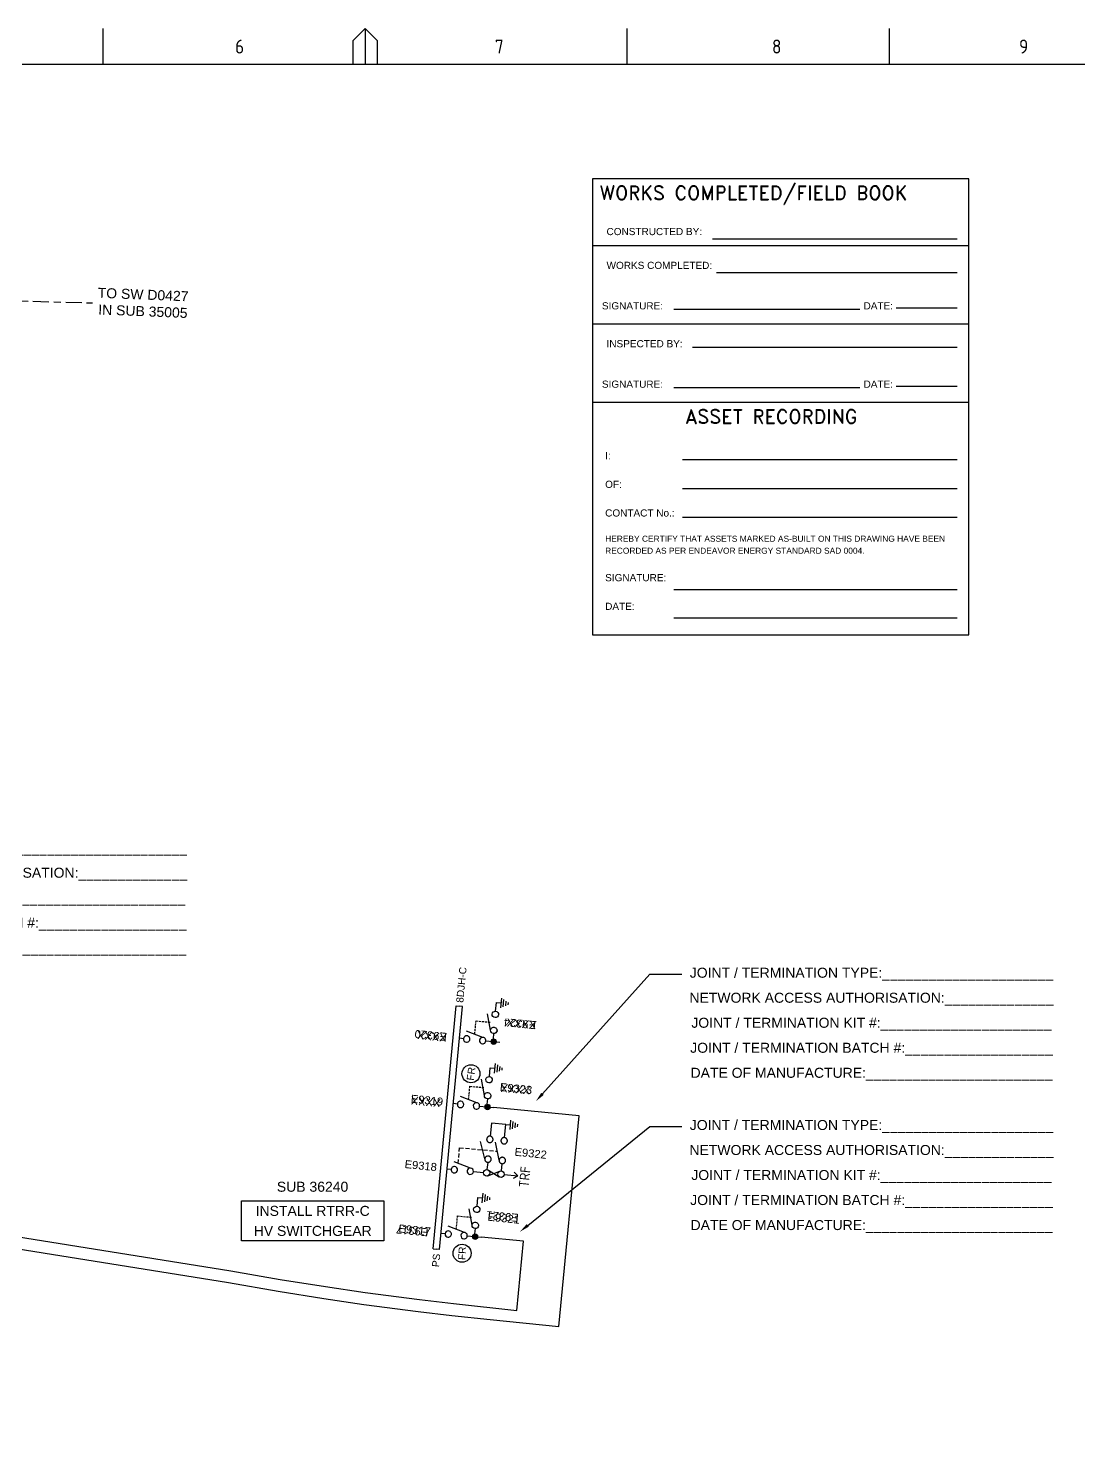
# Paper-space layout 'SHEET (2)' of a CAD drawing. Header units: metres, sheet in millimetres. Extents: x -21 to 813, y -3 to 583.
# Drawn here: x 311.9 to 574.4, y 228 to 583.4 of the extents above; entities that cross this region are included whole.
import ezdxf
from ezdxf import colors
from ezdxf.entities.mleader import LeaderData, LeaderLine
from ezdxf.enums import TextEntityAlignment as Align
from ezdxf.math import Vec2, Vec3

# ---------------------------------------------------------------- set-up
doc = ezdxf.new("R2010")
doc.units = ezdxf.units.M
for name, pattern in [('A', [0]), ('Cable Exist UG', [8.2, 4, -1.2, 1.8, -1.2]), ('CENTERX2', [4, 2.5, -0.5, 0.5, -0.5]), ('DASHED', [0.75, 0.5, -0.25])]:
    doc.linetypes.add(name, pattern=pattern)
doc.layers.get('0').update_dxf_attribs({"color": 6})
doc.layers.add('Features_HIDE', color=1, linetype='Continuous', plot=False)
for name, color, linetype in [('Mains_HV_EXT', 7, 'Continuous'), ('Notes', 7, 'Continuous'), ('SupportsUG_SP_EXT', 7, 'Continuous')]:
    doc.layers.add(name, color=color, linetype=linetype)
doc.styles.add('ARIAL', font='arial.ttf', dxfattribs={"height": 2})
doc.styles.add('Elec', font='romand__.ttf')
doc.styles.add('iecISOCP', font='isocp.shx')
doc.styles.add('IESYMBOL1', font='isocp.shx')
doc.styles.get("Standard").update_dxf_attribs({"font": 'arial.ttf'})
doc.styles.add('SWG_LABEL', font='arial.ttf')
doc.styles.add('SWITCH_LABEL', font='arial.ttf', dxfattribs={"height": 2.5})
doc.linetypes.add('Cable 1', pattern='A,7,-3,["//",Standard,S=1.5,R=0,X=-2.1,Y=-0.7],-0.001', length=10.001)
doc.linetypes.add('Cable 4', pattern='A,5.25,-0.1,["o",Standard,S=2,R=0,X=1.2,Y=-0.7],-4', length=9.35)

# ---------------------------------------------------------------- blocks, each defined once
blk = doc.blocks.new('A1_FRAME_TITLE')
at = {"layer": 'Notes', "color": 7, "linetype": 'Continuous'}
for p, q in [((351.17, 574.39), (351.17, 583.39)), ((413.68, 580.39), (416.68, 583.39)), ((416.68, 583.39), (416.68, 574.39)), ((416.68, 583.39), (419.68, 580.39)), ((482.19, 574.39), (482.19, 583.39)), ((547.7, 574.39), (547.7, 583.39)), ((413.68, 574.39), (413.68, 580.39)), ((419.68, 580.39), (419.68, 574.39))]:
    blk.add_line(p, q, dxfattribs=at)
at = {"layer": 'Notes', "color": 7, "linetype": 'Continuous', "flags": 128}
blk.add_lwpolyline([(824.37, 574.39), (149.5, 574.39)], dxfattribs=at)
at = {"color": 7}
blk.add_attdef('DRAFT_NUM', (29.9, 23.29), '', height=2.5, rotation=90, dxfattribs=at)
at = {"layer": 'Notes', "color": 7, "style": 'iecISOCP'}
for s, p in [('6', (384.13, 577.12)), ('7', (449.08, 577.12)), ('8', (518.36, 577.12)), ('9', (580.11, 577.12))]:
    blk.add_text(s, height=3.5, dxfattribs=at).set_placement(p)
at = {"layer": 'Notes', "color": 7, "style": 'iecISOCP', "flags": 8}
blk.add_attdef('VERSION_NO', text='', height=2.5, rotation=90, dxfattribs=at).set_placement((302.04, 43.81), align=Align.MIDDLE_CENTER)
at = {"layer": 'Notes', "color": 7, "style": 'iecISOCP'}
for tag, p in [('CAP_NO', (513.19, 43.46)), ('IE_NUM', (513.05, 37.81)), ('REF_No_1', (335.24, 32.31)), ('REF_1', (362.52, 32.31)), ('GEN_WO', (441.71, 31.76)), ('HV_SWITCH', (513.46, 32.16)), ('REF_No_2', (335.24, 26.31)), ('REF_2', (362.52, 26.31)), ('OH_WO', (441.71, 25.81)), ('UBD_REF', (513.05, 25.83)), ('REF_No_3', (335.24, 20.31)), ('REF_3', (362.52, 20.31)), ('UG_WO', (441.71, 20.05)), ('GIS_MAP_No', (513.05, 20.04)), ('REF_No_4', (335.24, 14.31)), ('REF_4', (362.52, 14.31)), ('SUB_WO', (441.71, 13.81)), ('HV_OP_DIAG', (513.33, 14.2)), ('LGA', (512.95, 7.78)), ('ExportID', (9.08, 2.39))]:
    blk.add_attdef(tag, p, '', height=2.5, dxfattribs=at)
for tag, height, p in [('T1', 3.5, (684.37, 39.47)), ('scale', 2.5, (567.76, 33.27)), ('T2', 3.5, (684.37, 34.35)), ('T3', 3.5, (684.37, 28.92)), ('DRAWN', 2.5, (567.76, 24.93)), ('T4', 3.5, (684.37, 23.66)), ('T5', 3.5, (684.37, 18.23)), ('REV', 5, (820.05, 17.1)), ('DATE', 2.5, (567.76, 16.88)), ('T6', 3.5, (684.37, 12.97)), ('CHD', 2.5, (567.76, 8.37)), ('DESIGN', 2.5, (605.62, 9.15))]:
    blk.add_attdef(tag, text='', height=height, dxfattribs=at).set_placement(p, align=Align.CENTER)
blk.add_attdef('NUM', text='', height=7, dxfattribs=at).set_placement((792.37, 20.12), align=Align.MIDDLE_CENTER)
for tag, p in [('NS', (790.71, 8.12)), ('SHTS', (805.41, 8.12))]:
    blk.add_attdef(tag, text='', height=2.5, dxfattribs=at).set_placement(p, align=Align.MIDDLE)
at = {"layer": 'Notes', "color": 7, "style": 'iecISOCP', "flags": 1}
for tag, p in [('ProjectType', (14.17, -26.8)), ('ProjectNumber', (23.56, -26.82)), ('DrawingNumber', (35.51, -26.8)), ('ProjectDescription', (47.56, -26.83)), ('ExportDate', (60.28, -26.79)), ('ExportUserName', (69.15, -26.8)), ('DesignerCompanyName', (81.48, -26.79)), ('ExportAreaOfInterest', (97.1, -26.81)), ('GIS_SUCCESS', (112, -26.78)), ('CAD_SUCCESS', (121.79, -26.78)), ('DEPOTCODE', (132.11, -26.88)), ('ExportCategories', (140.08, -26.8)), ('Comments', (154.38, -26.88))]:
    blk.add_attdef(tag, p, '', height=1, dxfattribs=at)
blk = doc.blocks.new('NOTE_WORKS-COMPLETED')
at = {"lineweight": -3}
for p, q in [((94.11, 97.2), (0, 97.2)), ((94.11, 77.62), (0, 77.62)), ((93.87, 58.03), (0, 58.03))]:
    blk.add_line(p, q, dxfattribs=at)
at = {"color": 7, "linetype": 'Continuous', "lineweight": -3}
for p, q in [((30, 99), (91.13, 99)), ((31, 90.55), (91.13, 90.55)), ((20.3, 81.37), (66.83, 81.37)), ((75.92, 81.71), (91.13, 81.71)), ((25, 71.88), (91.13, 71.88)), ((20.3, 61.78), (66.83, 61.78)), ((75.92, 62.13), (91.13, 62.13)), ((22.5, 43.79), (91.13, 43.79)), ((22.5, 36.59), (91.13, 36.59)), ((22.5, 29.42), (91.13, 29.42)), ((20.3, 11.37), (91.13, 11.37)), ((20.3, 4.28), (91.13, 4.28))]:
    blk.add_line(p, q, dxfattribs=at)
at = {"lineweight": -3}
blk.add_lwpolyline([(0, 0), (94.11, 0), (94.11, 113.95), (0, 113.95)], close=True, dxfattribs=at)
at = {"color": 7, "lineweight": -3, "style": 'Elec'}
blk.add_text('WORKS COMPLETED/FIELD BOOK', height=3.5, dxfattribs=at).set_placement((1.75, 110.45), align=Align.MIDDLE_LEFT)
at = {"color": 7, "lineweight": -3}
for s, p in [('CONSTRUCTED BY:', (3.51, 100.79)), ('WORKS COMPLETED:', (3.52, 92.34)), ('INSPECTED BY:', (3.52, 72.76))]:
    blk.add_text(s, height=1.79, dxfattribs=at).set_placement(p, align=Align.MIDDLE_LEFT)
for s, p in [('SIGNATURE:', (10, 82.23)), ('DATE:', (71.45, 82.23)), ('SIGNATURE:', (10, 62.65)), ('DATE:', (71.45, 62.65))]:
    blk.add_text(s, height=1.79, dxfattribs=at).set_placement(p, align=Align.MIDDLE_CENTER)
at = {"color": 7, "lineweight": -3, "style": 'Elec'}
blk.add_text('ASSET RECORDING', height=3.5, dxfattribs=at).set_placement((23.19, 56.32), align=Align.TOP_LEFT)
at = {"color": 7, "lineweight": -3, "insert": (3.17, 45.68), "char_height": 1.79, "width": 89.6105, "attachment_point": 1, "line_spacing_factor": 1.2}
blk.add_mtext('I:\\P\\POF:\\P\\PCONTACT No.:\\P{\\H0.83799x;\\PHEREBY CERTIFY THAT ASSETS MARKED AS-BUILT ON THIS DRAWING HAVE BEEN\\PRECORDED AS PER ENDEAVOR ENERGY STANDARD SAD 0004.}\\P\\PSIGNATURE:\\P\\PDATE:', dxfattribs=at)
at = {"color": 7, "lineweight": -3}
for tag, p in [('CONSTRUCTEDBY', (32.92, 99.87)), ('WORKSCOMPLETED', (32.93, 91.44)), ('SIGNATURE', (23.86, 81.87)), ('DATE', (77.31, 82.21)), ('INSPECTEDBY', (25.68, 72.38)), ('SIGNATURE', (24.59, 62.28)), ('DATE', (77.75, 62.63)), ('ASSETRECORD', (28.77, 44.53)), ('ASSETRECORDOF', (28.5, 37.33)), ('CONTACTNO', (28.5, 30.15)), ('SIGNATURE', (31.79, 12.95)), ('DATE', (32, 5.02))]:
    blk.add_attdef(tag, p, '', height=1.79, dxfattribs=at)
blk = doc.blocks.new('SWG_SIE_ES_NEW')
for p, q in [((-5.79, 0.78), (-1.79, 1.93)), ((0.01, -1.21), (2.41, -1.21)), ((0.31, -1.81), (2.11, -1.81)), ((0.61, -2.41), (1.81, -2.41)), ((0.92, -3.01), (1.52, -3.01))]:
    blk.add_line(p, q)
for points in [[(-5.79, -0.82, -1), (-5.79, 0.78, -1)], [(-1.79, -0.81, -1), (-1.79, 0.79, -1)]]:
    blk.add_lwpolyline(points, format="xyb", close=True)
for points in [[(-6.59, -0.02), (-7.89, -0.02)], [(-0.99, -0.01), (1.21, -0.01), (1.21, -1.21)]]:
    blk.add_lwpolyline(points)
at = {"flags": 1}
blk.add_attdef('Z', (0, 0), '', height=0.2, dxfattribs=at)
at = {"style": 'SWITCH_LABEL', "flags": 9}
blk.add_attdef('STREET_CODE', text='', height=0.2, dxfattribs=at).set_placement((0, -0.2), align=Align.MIDDLE_LEFT)
at = {"flags": 9}
for tag, p in [('ORIENTATION', (0, -0.4)), ('SUBURB', (0, -1)), ('STREETNAME', (0, -1.2)), ('OPERATED_BY', (0, -2.01)), ('PARENT', (0, -0.6)), ('USAGE', (0, -0.8)), ('LOCATION', (0, -1.4)), ('NOTES', (0, -1.6)), ('OWNED_BY', (0, -1.78)), ('MAINTAINED_BY', (0, -2.21))]:
    blk.add_attdef(tag, text='', height=0.2, dxfattribs=at).set_placement(p, align=Align.MIDDLE_LEFT)
at = {"style": 'ARIAL', "flags": 8}
blk.add_attdef('ASSET_NUM', text='', height=2, dxfattribs=at).set_placement((14.3, -5.09), align=Align.MIDDLE_RIGHT)
blk = doc.blocks.new('SWG_SIE_SU_NEW')
blk.add_line((5.81, 0.79), (1.59, 1.94))
at = {"linetype": 'A', "lineweight": 0}
for p, q in [((7.98, 0.35), (7.98, -0.37)), ((8.18, -0.58), (8.18, 0.56)), ((8.38, 0.66), (8.38, -0.68)), ((8.58, -0.71), (8.58, 0.69)), ((8.78, 0.66), (8.78, -0.68)), ((8.98, -0.59), (8.98, 0.56)), ((9.18, 0.35), (9.18, -0.38))]:
    blk.add_line(p, q, dxfattribs=at)
at = {"linetype": 'DASHED'}
blk.add_lwpolyline([(3.7, 1.36), (3.7, 4.73), (7.22, 4.73)], dxfattribs=at)
for points in [[(1, 0), (0, 0)], [(6.6, -0.01), (10.1, -0.01)]]:
    blk.add_lwpolyline(points)
for points in [[(1.8, -0.8, 1), (1.8, 0.8, 1)], [(5.8, -0.81, 1), (5.8, 0.79, 1)]]:
    blk.add_lwpolyline(points, format="xyb", close=True)
at = {"linetype": 'A', "lineweight": 0}
blk.add_circle((8.58, -0.01), 0.7, dxfattribs=at)
at = {"style": 'SWG_LABEL', "flags": 8}
blk.add_attdef('ASSET_NUM', text='', height=2.5, rotation=179.9544, dxfattribs=at).set_placement((-2.4, 0.01), align=Align.MIDDLE_LEFT)
at = {"flags": 1}
blk.add_attdef('Z', (0, 0), '', height=0.2, dxfattribs=at)
at = {"style": 'SWITCH_LABEL', "flags": 9}
blk.add_attdef('STREET_CODE', text='', height=0.2, dxfattribs=at).set_placement((0, 0), align=Align.MIDDLE_LEFT)
at = {"flags": 9}
for tag, p in [('OPERATED_BY', (-0.01, -1.84)), ('ORIENTATION', (0, -0.2)), ('SUBURB', (0, -0.8)), ('STREETNAME', (0, -1)), ('OWNED_BY', (-0.01, -1.62)), ('MAINTAINED_BY', (-0.01, -2.05)), ('PARENT', (0, -0.4)), ('USAGE', (0, -0.6)), ('LOCATION', (0, -1.2)), ('NOTES', (0, -1.4))]:
    blk.add_attdef(tag, text='', height=0.2, dxfattribs=at).set_placement(p, align=Align.MIDDLE_LEFT)
blk = doc.blocks.new('SWG_FUSE_NEW')
for points in [[(1.15, 0.72), (4.04, -0.71)], [(1.16, -0.72), (4.04, 0.73)]]:
    blk.add_lwpolyline(points)
for centre in [(0.8, 0), (4.4, 0.01)]:
    blk.add_circle(centre, 0.8)
blk = doc.blocks.new('DUCT_INDICATOR')
blk.add_circle((0, 0), 2.25)
blk.add_attdef('CODE', text='', height=1.8).set_placement((0, 0), align=Align.MIDDLE_CENTER)
at = {"flags": 1}
blk.add_attdef('Z', (0, 0), '', height=0.2, dxfattribs=at)

psp = doc.layouts.new('SHEET (2)')

# ---------------------------------------------------------------- linework, layer by layer
at = {"layer": 'Mains_HV_EXT', "linetype": 'Cable Exist UG'}
psp.add_lwpolyline([(247.15, 488.37), (238.37, 488.63), (239.28, 517.29), (327.95, 514.81)], dxfattribs=at)
at = {"layer": 'Notes'}
for p, q in [((413.1, 278.41), (418.87, 339.12)), ((414.69, 278.26), (420.46, 338.97)), ((418.87, 339.12), (419.67, 339.04)), ((420.46, 338.97), (419.67, 339.04)), ((426.01, 300.9), (424.91, 305.27)), ((429.59, 300.57), (428.65, 305.11)), ((422.46, 298.6), (418.37, 300.14)), ((413.1, 278.41), (413.9, 278.34)), ((414.69, 278.26), (413.9, 278.34))]:
    psp.add_line(p, q, dxfattribs=at)
at = {"layer": 'Notes', "linetype": 'CENTERX2'}
for p, q in [((432.32, 308.21), (432.55, 310.6)), ((432.32, 308.21), (432.55, 310.6)), ((432.95, 308.45), (433.12, 310.25)), ((433.57, 308.7), (433.69, 309.89)), ((434.2, 308.94), (434.26, 309.54))]:
    psp.add_line(p, q, dxfattribs=at)
at = {"layer": 'Notes', "linetype": 'Cable 1', "flags": 128}
for points in [[(203.5, 329.87), (203.41, 326.78), (202.56, 300.02), (223.5, 295.14), (362.5, 272.94), (374.86, 270.77), (386.21, 268.97), (396.14, 267.52), (409.69, 265.73), (418.15, 264.73), (434.06, 263.04), (435.7, 280.31), (425.12, 281.32)], [(152.87, 308.17), (222.88, 292.21), (361.96, 269.99), (374.37, 267.81), (385.76, 266), (395.73, 264.54), (409.32, 262.75), (417.81, 261.75), (427.37, 260.73), (444.56, 259.04), (449.57, 311.7), (428.2, 313.73)]]:
    psp.add_lwpolyline(points, dxfattribs=at)
at = {"layer": 'Notes'}
for points in [[(431.24, 309.52), (427.66, 309.86), (427.35, 306.58)], [(430.93, 306.23), (431.24, 309.52), (432.44, 309.41)], [(417.6, 298.27), (416.6, 298.36)], [(423.17, 297.73), (425.69, 297.49)]]:
    psp.add_lwpolyline(points, dxfattribs=at)
at = {"layer": 'Notes', "linetype": 'CENTERX2'}
for points in [[(428.07, 305.7, -1), (426.48, 305.85, -1)], [(431.65, 305.36, -1), (430.06, 305.51, -1)], [(427.6, 300.75, -1), (426.01, 300.9, -1)], [(431.18, 300.42, -1), (429.59, 300.57, -1)]]:
    psp.add_lwpolyline(points, format="xyb", close=True, dxfattribs=at)
at = {"layer": 'Notes', "linetype": 'DASHED', "ltscale": 2}
psp.add_lwpolyline([(419.34, 299.78), (419.72, 303.7), (429.08, 302.81)], dxfattribs=at)
at = {"layer": 'Notes'}
for points in [[(418.32, 297.4, 1), (418.47, 298.99, 1)], [(422.3, 297.01, 1), (422.45, 298.6, 1)]]:
    psp.add_lwpolyline(points, format="xyb", close=True, dxfattribs=at)
at = {"layer": 'Notes', "linetype": 'CENTERX2'}
for points in [[(426.73, 300.03), (426.56, 298.21)], [(430.31, 299.7), (430.14, 297.88)]]:
    psp.add_lwpolyline(points, dxfattribs=at)

# ---------------------------------------------------------------- block references
at = {"layer": 'Notes'}
psp.add_blockref('NOTE_WORKS-COMPLETED', (452.93, 431.85), dxfattribs=at)
at = {"layer": 'Notes', "linetype": 'CENTERX2'}
ref = psp.add_blockref('SWG_SIE_SU_NEW', (419.7, 331.03), dxfattribs=dict(at, rotation=354.5684522671601))
ref.add_attrib('ASSET_NUM', 'XXXX', dxfattribs={"layer": 'Features_HIDE', "height": 2, "rotation": 174.5228, "style": 'ARIAL'}).set_placement((416.51, 331.15), align=Align.MIDDLE_LEFT)
at = {"layer": 'Notes', "linetype": 'Cable 4'}
for p, rotation in [((422.56, 322.17), 82.24888773174432), ((420.33, 277.31), 87.14754809403149)]:
    psp.add_blockref('DUCT_INDICATOR', p, dxfattribs=dict(at, rotation=rotation)).add_auto_attribs({'CODE': 'FR'})
at = {"layer": 'Notes', "linetype": 'CENTERX2'}
ref = psp.add_blockref('SWG_SIE_SU_NEW', (418.15, 314.7), dxfattribs=dict(at, rotation=354.5684522671601))
ref.add_attrib('ASSET_NUM', 'XXXX', dxfattribs={"layer": 'Features_HIDE', "height": 2, "rotation": 174.5228, "style": 'ARIAL'}).set_placement((414.95, 314.81), align=Align.MIDDLE_LEFT)
at = {"layer": 'Notes', "rotation": 354.5684522671601}
psp.add_blockref('SWG_FUSE_NEW', (425.69, 297.49), dxfattribs=at)
at = {"layer": 'Notes', "linetype": 'CENTERX2'}
ref = psp.add_blockref('SWG_SIE_SU_NEW', (415.07, 282.28), dxfattribs=dict(at, rotation=354.5684522671601))
ref.add_attrib('ASSET_NUM', 'E9317', dxfattribs={"layer": 'Features_HIDE', "height": 2, "rotation": 174.5228, "style": 'ARIAL'}).set_placement((411.88, 282.52), align=Align.MIDDLE_LEFT)
at = {"layer": 'SupportsUG_SP_EXT'}
psp.add_blockref('A1_FRAME_TITLE', (-20.55, 0), dxfattribs=at)

# ---------------------------------------------------------------- texts
at = {"layer": 'Notes', "color": 0, "lineweight": 0, "insert": (329.25, 518.6), "char_height": 2.5, "attachment_point": 1, "rotation": 357.7206}
psp.add_mtext_dynamic_manual_height_columns('\\pi0.053428;TO SW D0427 \\P\\pi0.35697;IN SUB 35005', width=22.5745, gutter_width=4, heights=[0], dxfattribs=at)
at = {"layer": 'Notes', "char_height": 2, "attachment_point": 1}
for s, insert, rotation in [('E9320', (416.42, 330.36), 174.2602), ('E9319', (407.64, 316.95), 354.2602), ('E9318', (406.09, 300.62), 354.2602), ('E9317', (404.56, 284.54), 354.2602)]:
    psp.add_mtext_dynamic_manual_height_columns(s, width=9.3382, gutter_width=4, heights=[0], dxfattribs=dict(at, insert=insert, rotation=rotation))
at = {"layer": 'Notes', "lineweight": 0, "insert": (365.46, 295.19), "char_height": 2.5, "attachment_point": 1}
psp.add_mtext_dynamic_manual_height_columns('\\pi8.5646;SUB 36240', width=34.6685, gutter_width=4, heights=[0], dxfattribs=at)
at = {"layer": 'Notes', "lineweight": -3, "insert": (382.99, 285.39), "char_height": 2.5, "width": 33.0549, "attachment_point": 5, "line_spacing_factor": 1.2, "bg_fill": 16}
psp.add_mtext('INSTALL RTRR-C\\PHV SWITCHGEAR', dxfattribs=at)
at = {"layer": 'Notes', "style": 'ARIAL'}
psp.add_attdef('8DJH-C', text='8DJH', height=1.8, rotation=84.5684, dxfattribs=at).set_placement((419.73, 339.94), align=Align.MIDDLE_LEFT)
psp.add_attdef('PS', text='PS', height=1.8, rotation=84.5684, dxfattribs=at).set_placement((413.99, 277.21), align=Align.MIDDLE_RIGHT)

# ---------------------------------------------------------------- next in the draw order: leaders
at = {"layer": 'Notes'}
ml = psp.add_multileader_mtext('Standard', dxfattribs=at)
ml.set_content('\\pxsm1.5;{\\C7;JOINT / TERMINATION TYPE:______________________\\PNETWORK ACCESS AUTHORISATION:______________\\PJOINT / TERMINATION KIT #:______________________\\PJOINT / TERMINATION BATCH #:___________________\\PDATE OF MANUFACTURE:________________________}', color=256)
ml.set_leader_properties()
ml.build(insert=Vec2(0, 0))
ml.multileader.update_dxf_attribs({"has_text_frame": 1, "arrow_head_size": 2.5})
ctx = ml.context
ctx.base_point, ctx.char_height, ctx.arrow_head_size, ctx.plane_origin = Vec3(258.71, 378.31), 2.5, 2.5, Vec3(76.89, 232.75)
ctx.text_align_type = 1
notes = []
notes.append((ctx, [(0, (1, 1, 0), (250.71, 378.31), (1, 0), 8, [(0, [(204.49, 330.93)], 0, [])])]))
ctx.mtext.insert, ctx.mtext.alignment, ctx.mtext.flow_direction = Vec3(306.11, 379.91), 2, 5
ctx.mtext.has_bg_fill, ctx.mtext.bg_color, ctx.mtext.bg_scale_factor, ctx.mtext.bg_transparency, ctx.mtext.use_window_bg_color = 1, -1027028792, 1.5, 0, 1
ml = psp.add_multileader_mtext('Standard', dxfattribs=at)
ml.set_content('\\pxsm1.5;{\\C7;JOINT / TERMINATION TYPE:______________________\\PNETWORK ACCESS AUTHORISATION:______________\\PJOINT / TERMINATION KIT #:______________________\\PJOINT / TERMINATION BATCH #:___________________\\PDATE OF MANUFACTURE:________________________}', color=256)
ml.set_leader_properties()
ml.build(insert=Vec2(0, 0))
ml.multileader.update_dxf_attribs({"has_text_frame": 1, "arrow_head_size": 2.5})
ctx = ml.context
ctx.base_point, ctx.char_height, ctx.arrow_head_size, ctx.plane_origin = Vec3(475.28, 347.07), 2.5, 2.5, Vec3(351.72, 340.94)
ctx.text_align_type = 1
notes.append((ctx, [(0, (1, 1, 0), (467.28, 347.07), (1, 0), 8, [(0, [(438.77, 315.29)], 0, [])])]))
ctx.mtext.insert, ctx.mtext.alignment, ctx.mtext.flow_direction = Vec3(522.68, 348.67), 2, 5
ctx.mtext.has_bg_fill, ctx.mtext.bg_color, ctx.mtext.bg_scale_factor, ctx.mtext.bg_transparency, ctx.mtext.use_window_bg_color = 1, -1027028792, 1.5, 0, 1
for ctx, leaders in notes:
    for number, flags, end, landing, length, lines in leaders:
        leader = LeaderData()
        leader.index, (leader.has_last_leader_line, leader.has_dogleg_vector, leader.attachment_direction) = number, flags
        leader.last_leader_point, leader.dogleg_vector, leader.dogleg_length = Vec3(end), Vec3(landing), length
        for number, points, colour, breaks in lines:
            line = LeaderLine()
            line.index, line.vertices, line.color, line.breaks = number, Vec3.list(points), colors.encode_raw_color(colour), breaks
            leader.lines.append(line)
        ctx.leaders.append(leader)

# ---------------------------------------------------------------- next in the draw order: block references
at = {"layer": 'Notes', "linetype": 'CENTERX2'}
ref = psp.add_blockref('SWG_SIE_ES_NEW', (428.8, 338.78), dxfattribs=dict(at, rotation=84.5684522671602))
ref.add_attrib('ASSET_NUM', 'XXXX', dxfattribs={"layer": 'Features_HIDE', "height": 2, "rotation": 174.8434, "style": 'ARIAL'}).set_placement((431.5, 335), align=Align.MIDDLE_RIGHT)
ref = psp.add_blockref('SWG_SIE_ES_NEW', (427.25, 322.45), dxfattribs=dict(at, rotation=84.5684522671602))
ref.add_attrib('ASSET_NUM', 'XXXX', dxfattribs={"layer": 'Features_HIDE', "height": 2, "rotation": 174.8434, "style": 'ARIAL'}).set_placement((429.95, 318.67), align=Align.MIDDLE_RIGHT)

# ---------------------------------------------------------------- next in the draw order: texts
at = {"layer": 'Notes', "char_height": 2, "attachment_point": 1}
for s, insert, rotation in [('E9324', (438.69, 333.29), 174.2602), ('E9323', (429.9, 319.88), 354.2602)]:
    psp.add_mtext_dynamic_manual_height_columns(s, width=9.3382, gutter_width=4, heights=[0], dxfattribs=dict(at, insert=insert, rotation=rotation))

# ---------------------------------------------------------------- next in the draw order: leaders
at = {"layer": 'Notes'}
ml = psp.add_multileader_mtext('Standard', dxfattribs=at)
ml.set_content('\\pxsm1.5;{\\C7;JOINT / TERMINATION TYPE:______________________\\PNETWORK ACCESS AUTHORISATION:______________\\PJOINT / TERMINATION KIT #:______________________\\PJOINT / TERMINATION BATCH #:___________________\\PDATE OF MANUFACTURE:________________________}', color=256)
ml.set_leader_properties()
ml.build(insert=Vec2(0, 0))
ml.multileader.update_dxf_attribs({"has_text_frame": 1, "arrow_head_size": 2.5})
ctx = ml.context
ctx.base_point, ctx.char_height, ctx.arrow_head_size, ctx.plane_origin = Vec3(475.28, 309.02), 2.5, 2.5, Vec3(351.72, 302.89)
ctx.text_align_type = 1
notes = []
notes.append((ctx, [(0, (1, 1, 0), (467.28, 309.02), (1, 0), 8, [(0, [(434.79, 282.69)], 0, [])])]))
ctx.mtext.insert, ctx.mtext.alignment, ctx.mtext.flow_direction = Vec3(522.68, 310.62), 2, 5
ctx.mtext.has_bg_fill, ctx.mtext.bg_color, ctx.mtext.bg_scale_factor, ctx.mtext.bg_transparency, ctx.mtext.use_window_bg_color = 1, -1027028792, 1.5, 0, 1
for ctx, leaders in notes:
    for number, flags, end, landing, length, lines in leaders:
        leader = LeaderData()
        leader.index, (leader.has_last_leader_line, leader.has_dogleg_vector, leader.attachment_direction) = number, flags
        leader.last_leader_point, leader.dogleg_vector, leader.dogleg_length = Vec3(end), Vec3(landing), length
        for number, points, colour, breaks in lines:
            line = LeaderLine()
            line.index, line.vertices, line.color, line.breaks = number, Vec3.list(points), colors.encode_raw_color(colour), breaks
            leader.lines.append(line)
        ctx.leaders.append(leader)

# ---------------------------------------------------------------- next in the draw order: linework, layer by layer
at = {"layer": 'Notes', "linetype": 'CENTERX2'}
for p, q in [((432.95, 308.45), (433.12, 310.25)), ((433.57, 308.7), (433.69, 309.89)), ((434.2, 308.94), (434.26, 309.54))]:
    psp.add_line(p, q, dxfattribs=at)
at = {"layer": 'Notes'}
psp.add_line((430.87, 297.03), (434.25, 296.7), dxfattribs=at)
psp.add_lwpolyline([(433.18, 296.05), (434.25, 296.7), (433.32, 297.55)], dxfattribs=at)

# ---------------------------------------------------------------- next in the draw order: block references
at = {"layer": 'Notes', "linetype": 'CENTERX2'}
ref = psp.add_blockref('SWG_SIE_ES_NEW', (424.17, 290.04), dxfattribs=dict(at, rotation=84.5684522671602))
ref.add_attrib('ASSET_NUM', 'E9321', dxfattribs={"layer": 'Features_HIDE', "height": 2, "rotation": 174.8434, "style": 'ARIAL'}).set_placement((426.43, 286.86), align=Align.MIDDLE_RIGHT)

# ---------------------------------------------------------------- next in the draw order: texts
at = {"layer": 'Notes', "linetype": 'CENTERX2', "style": 'IESYMBOL1'}
psp.add_text('TRF', height=2.5, rotation=84.551, dxfattribs=at).set_placement((436, 296.4), align=Align.MIDDLE_CENTER)
at = {"layer": 'Notes', "char_height": 2, "attachment_point": 1, "rotation": 354.2602}
for s, insert in [('E9322', (433.57, 303.7)), ('E9321', (426.82, 287.47))]:
    psp.add_mtext_dynamic_manual_height_columns(s, width=9.3382, gutter_width=4, heights=[0], dxfattribs=dict(at, insert=insert))

doc.saveas('drawing.dxf')
